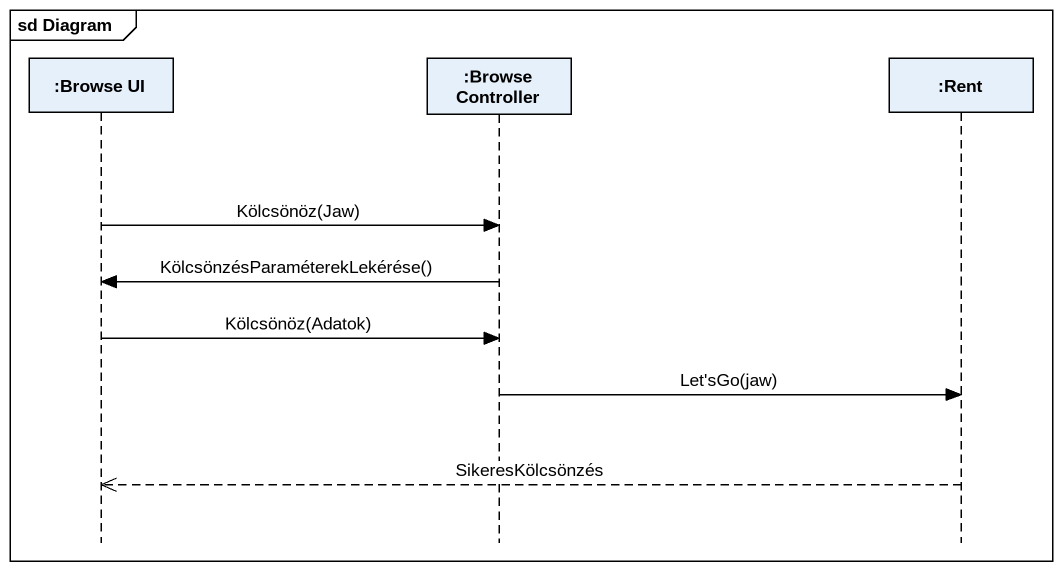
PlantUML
@startuml
mainframe sd Diagram
hide footbox
participant ":Browse UI" as Browse_UI
participant ":Browse Controller" as Browse_Controller
participant ":Rent" as Rent

Browse_UI -> Browse_Controller : Kölcsönöz(Jaw)
Browse_Controller -> Browse_UI : KölcsönzésParaméterekLekérése()
Browse_UI -> Browse_Controller : Kölcsönöz(Adatok)
Browse_Controller -> Rent : Let'sGo(jaw)
Rent -->> Browse_UI : SikeresKölcsönzés
@enduml
